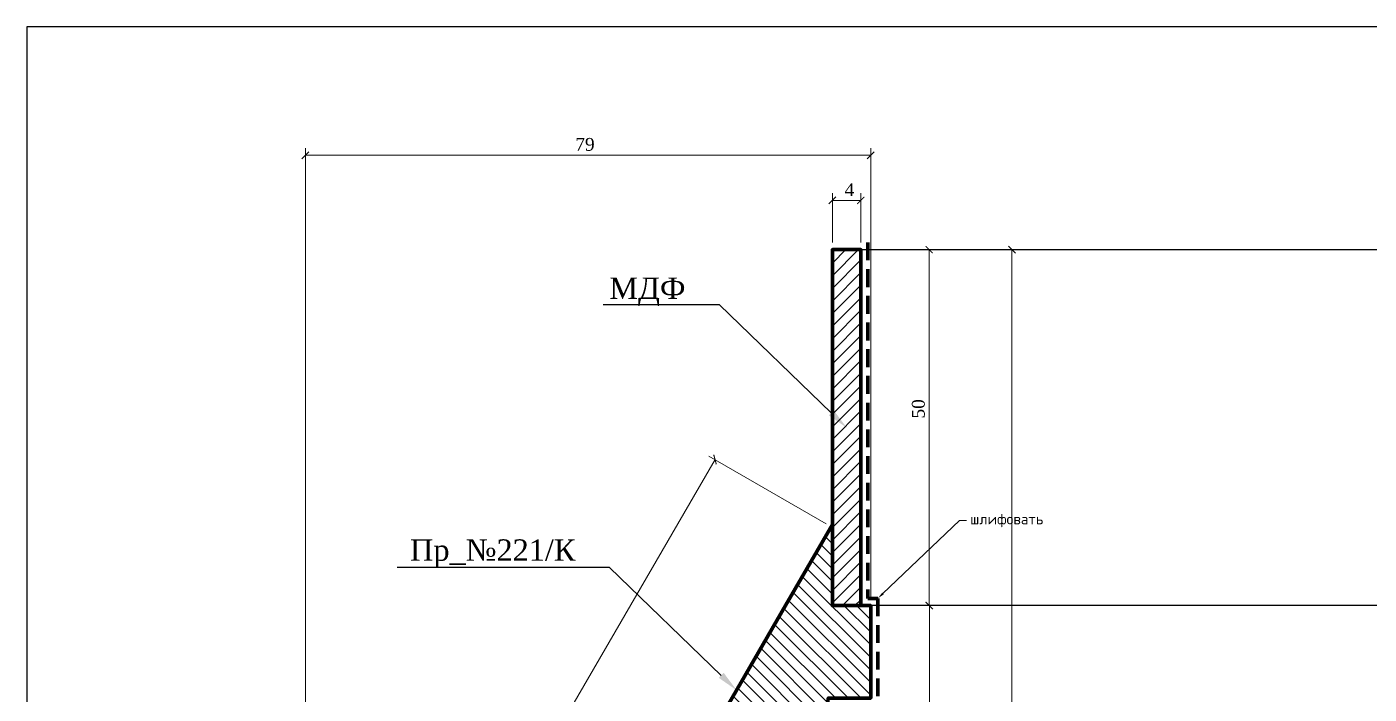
# Model space of a CAD drawing. Header units: millimetres. Extents: x 308848 to 309208, y -90977 to -90737.
# Drawn here: x 308848 to 309036.5, y -90830.4 to -90736.7 of the extents above; entities that cross this region are included whole.
import ezdxf
from ezdxf import colors
from ezdxf.entities.mleader import LeaderData, LeaderLine
from ezdxf.math import Vec2, Vec3

# ---------------------------------------------------------------- set-up
doc = ezdxf.new("R2010")
doc.units = ezdxf.units.MM
doc.header["$MEASUREMENT"] = 0
doc.linetypes.add('HIDDEN', pattern=[0.375, 0.25, -0.125])
doc.layers.add('Outside panel', color=7, linetype='Continuous', lineweight=18, true_color=0x7f5e57)
doc.layers.add('линия 50', color=1, linetype='Continuous', lineweight=140)
doc.layers.add('служебный слой РАЗМЕРЫ', color=7, linetype='Continuous', lineweight=9)
doc.layers.add('размеры в модели', color=7, linetype='Continuous')
doc.styles.get("Standard").update_dxf_attribs({"font": 'times.ttf'})
doc.styles.add('ЕСКД профили текст', font='isocpeur.ttf')
doc.dimstyles.new('M_1', dxfattribs={"dimtxt": 1.8, "dimasz": 1, "dimexe": 1, "dimexo": 1, "dimgap": 0.6, "dimtad": 1, "dimdec": 0, "dimdsep": 46, "dimtxsty": 'Standard', "dimblk": 'ARCHTICK', "dimcen": -5, "dimclrd": 7, "dimclre": 7, "dimclrt": 7, "dimadec": 0, "dimazin": 0, "dimtfac": 1, "dimtdec": 0, "dimtmove": 0, "dimatfit": 3, "dimfxl": 1, "dimtolj": 1, "dimtzin": 0, "dimlwd": 5, "dimlwe": 5, "dimarcsym": 0})

# ---------------------------------------------------------------- blocks, each defined once
blk = doc.blocks.new('_ArchTick')
at = {"color": 0, "linetype": 'ByBlock', "const_width": 0.15}
blk.add_lwpolyline([(-0.5, -0.5), (0.5, 0.5)], dxfattribs=at)
blk = doc.blocks.new('*D24')
at = {"layer": 'Defpoints', "color": 0, "ltscale": 1000, "transparency": 16777216}
for p in [(308966.5, -90754.71), (308966.5, -90817.97), (308887.14, -90867.15)]:
    blk.add_point(p, dxfattribs=at)
at = {"layer": 'размеры в модели', "color": 7, "lineweight": 5, "ltscale": 1000, "transparency": 16777216}
for p, q in [((308887.14, -90866.15), (308887.14, -90753.71)), ((308887.14, -90754.71), (308966.5, -90754.71)), ((308966.5, -90816.97), (308966.5, -90753.71))]:
    blk.add_line(p, q, dxfattribs=at)
at = {"layer": 'размеры в модели', "color": 7, "lineweight": 5, "ltscale": 1000, "transparency": 16777216, "rotation": 180}
blk.add_blockref('_ArchTick', (308887.14, -90754.71), dxfattribs=at)
at = {"layer": 'размеры в модели', "color": 7, "lineweight": 5, "ltscale": 1000, "transparency": 16777216}
blk.add_blockref('_ArchTick', (308966.5, -90754.71), dxfattribs=at)
at = {"layer": 'размеры в модели', "color": 7, "ltscale": 1000, "transparency": 16777216, "insert": (308926.39, -90753.19), "char_height": 1.8, "attachment_point": 5}
blk.add_mtext('\\A1;79', dxfattribs=at)
blk = doc.blocks.new('*D22')
at = {"layer": 'Defpoints', "color": 0, "ltscale": 1000, "transparency": 16777216}
for p in [(308944.65, -90797.46), (308961.12, -90807.01), (308903.16, -90906.98)]:
    blk.add_point(p, dxfattribs=at)
at = {"layer": 'размеры в модели', "color": 7, "lineweight": 5, "ltscale": 1000, "transparency": 16777216}
for p, q in [((308886.68, -90897.42), (308944.65, -90797.46)), ((308960.26, -90806.51), (308943.78, -90796.96)), ((308902.29, -90906.47), (308885.82, -90896.92))]:
    blk.add_line(p, q, dxfattribs=at)
for p, rotation in [((308944.65, -90797.46), 59.89156854025772), ((308886.68, -90897.42), 239.8915685402577)]:
    blk.add_blockref('_ArchTick', p, dxfattribs=dict(at, rotation=rotation))
at = {"layer": 'размеры в модели', "color": 7, "ltscale": 1000, "transparency": 16777216, "insert": (308919.62, -90837.6), "char_height": 1.8, "attachment_point": 5, "rotation": 59.8916}
blk.add_mtext('\\A1;116', dxfattribs=at)
blk = doc.blocks.new('*D15')
at = {"layer": 'Defpoints', "color": 0, "ltscale": 1000, "transparency": 16777216}
for p in [(308965.12, -90767.97), (308900.66, -90945.97), (308986.34, -90945.97)]:
    blk.add_point(p, dxfattribs=at)
at = {"layer": 'размеры в модели', "color": 7, "lineweight": 5, "ltscale": 1000, "transparency": 16777216}
for p, q in [((308966.12, -90767.97), (308987.34, -90767.97)), ((308986.34, -90767.97), (308986.34, -90945.97)), ((308901.66, -90945.97), (308987.34, -90945.97))]:
    blk.add_line(p, q, dxfattribs=at)
for p, rotation in [((308986.34, -90767.97), 90), ((308986.34, -90945.97), 270)]:
    blk.add_blockref('_ArchTick', p, dxfattribs=dict(at, rotation=rotation))
at = {"layer": 'размеры в модели', "color": 7, "ltscale": 1000, "transparency": 16777216, "insert": (308984.83, -90860.77), "char_height": 1.8, "attachment_point": 5, "rotation": 90}
blk.add_mtext('\\A1;178', dxfattribs=at)
blk = doc.blocks.new('*D4')
at = {"layer": 'Defpoints', "color": 0, "ltscale": 1000, "transparency": 16777216}
for p in [(308966.5, -90817.97), (308923.58, -90906.81), (308974.74, -90906.81)]:
    blk.add_point(p, dxfattribs=at)
at = {"layer": 'размеры в модели', "color": 7, "lineweight": 5, "ltscale": 1000, "transparency": 16777216}
for p, q in [((308967.5, -90817.97), (308975.74, -90817.97)), ((308974.74, -90817.97), (308974.74, -90906.81)), ((308924.58, -90906.81), (308975.74, -90906.81))]:
    blk.add_line(p, q, dxfattribs=at)
for p, rotation in [((308974.74, -90817.97), 90), ((308974.74, -90906.81), 270)]:
    blk.add_blockref('_ArchTick', p, dxfattribs=dict(at, rotation=rotation))
at = {"layer": 'размеры в модели', "color": 7, "ltscale": 1000, "transparency": 16777216, "insert": (308973.22, -90864.91), "char_height": 1.8, "attachment_point": 5, "rotation": 90}
blk.add_mtext('\\A1;89', dxfattribs=at)
blk = doc.blocks.new('*D3')
at = {"layer": 'Defpoints', "color": 0, "ltscale": 1000, "transparency": 16777216}
for p in [(308965.12, -90767.97), (308965.12, -90817.97), (308974.72, -90817.97)]:
    blk.add_point(p, dxfattribs=at)
at = {"layer": 'размеры в модели', "color": 7, "lineweight": 5, "ltscale": 1000, "transparency": 16777216}
for p, q in [((308966.12, -90767.97), (308975.72, -90767.97)), ((308974.72, -90767.97), (308974.72, -90817.97)), ((308966.12, -90817.97), (308975.72, -90817.97))]:
    blk.add_line(p, q, dxfattribs=at)
for p, rotation in [((308974.72, -90767.97), 90), ((308974.72, -90817.97), 270)]:
    blk.add_blockref('_ArchTick', p, dxfattribs=dict(at, rotation=rotation))
at = {"layer": 'размеры в модели', "color": 7, "ltscale": 1000, "transparency": 16777216, "insert": (308973.2, -90790.34), "char_height": 1.8, "attachment_point": 5, "rotation": 90}
blk.add_mtext('\\A1;50', dxfattribs=at)
blk = doc.blocks.new('*D2')
at = {"layer": 'Defpoints', "color": 0, "ltscale": 1000, "transparency": 16777216}
for p in [(308965.12, -90761.05), (308961.12, -90767.97), (308965.12, -90767.97)]:
    blk.add_point(p, dxfattribs=at)
at = {"layer": 'размеры в модели', "color": 7, "lineweight": 5, "ltscale": 1000, "transparency": 16777216}
for p, q in [((308961.12, -90766.97), (308961.12, -90760.05)), ((308961.12, -90761.05), (308965.12, -90761.05)), ((308965.12, -90766.97), (308965.12, -90760.05))]:
    blk.add_line(p, q, dxfattribs=at)
at = {"layer": 'размеры в модели', "color": 7, "lineweight": 5, "ltscale": 1000, "transparency": 16777216, "rotation": 180}
blk.add_blockref('_ArchTick', (308961.12, -90761.05), dxfattribs=at)
at = {"layer": 'размеры в модели', "color": 7, "lineweight": 5, "ltscale": 1000, "transparency": 16777216}
blk.add_blockref('_ArchTick', (308965.12, -90761.05), dxfattribs=at)
at = {"layer": 'размеры в модели', "color": 7, "ltscale": 1000, "transparency": 16777216, "insert": (308963.51, -90759.55), "char_height": 1.8, "attachment_point": 5}
blk.add_mtext('\\A1;4', dxfattribs=at)

msp = doc.modelspace()

# ---------------------------------------------------------------- hatches: boundary and pattern name
at = {"layer": 'Outside panel', "ltscale": 1000}
h = msp.add_hatch(dxfattribs=at)
h.set_pattern_fill('ANSI31', color=5, scale=10)
h.set_pattern_definition([(45, (4727.289, -302.0096), (-0.8838834765, 0.8838834765), [])])
h.paths.add_polyline_path([(308965.12, -90767.97), (308961.12, -90767.97), (308961.12, -90817.97), (308965.12, -90817.97)])
h = msp.add_hatch(dxfattribs=at)
h.set_pattern_fill('ANSI31', color=256, scale=10, angle=90)
h.set_pattern_definition([(135, (4727.289, -302.0096), (-0.8838834765, -0.8838834765), [])])
h.paths.add_polyline_path([(308960.54, -90830.98), (308966.5, -90830.98), (308966.5, -90817.97), (308961.12, -90817.97), (308961.12, -90806.57), (308954.54, -90817.97), (308903.16, -90906.98), (308916.5, -90906.98), (308923.58, -90906.98), (308923.58, -90905.77, -0.429311), (308929.58, -90899.98), (308929.58, -90886.98), (308936.54, -90886.98), (308936.54, -90873.98, -0.215343), (308949.04, -90852.48, 0.217324)])

# ---------------------------------------------------------------- linework, layer by layer
at = {"color": 6, "ltscale": 1000}
msp.add_lwpolyline([(308848.04, -90976.67), (309208.04, -90976.67), (309208.04, -90736.67), (308848.04, -90736.67)], close=True, dxfattribs=at)
at = {"color": 7}
msp.add_lwpolyline([(308961.12, -90767.97), (309163.83, -90767.97), (309163.83, -90817.97), (308966.5, -90817.97)], dxfattribs=at)
msp.add_lwpolyline([(308900.66, -90945.97), (309099.98, -90945.97), (309099.98, -90941.97, 0.414214), (309107.98, -90933.97), (309109.98, -90933.97), (309109.98, -90926.98), (309116.48, -90926.98), (309116.48, -90906.98), (309122.91, -90906.98, -0.476445), (309128.91, -90899.98), (309128.91, -90886.98), (309135.87, -90886.98), (309135.87, -90873.98, -0.215343), (309148.36, -90852.48, 0.217324), (309159.87, -90830.98), (309165.83, -90830.98), (309165.83, -90817.97), (308966.5, -90817.97)], format="xyb", dxfattribs=at)
at = {"layer": 'линия 50', "color": 1, "linetype": 'HIDDEN', "ltscale": 10, "true_color": 0xff0909}
msp.add_lwpolyline([(308966.12, -90766.97), (308966.12, -90766.97), (308966.12, -90816.97), (308967.5, -90816.97), (308967.5, -90831.98), (308961.46, -90831.98, -0.209375), (308949.63, -90853.28, 0.215026), (308937.54, -90874.03), (308937.54, -90887.98), (308930.58, -90887.98), (308930.58, -90901.12, 0.62704), (308924.94, -90907.98), (308918.16, -90907.98), (308918.16, -90927.98), (308911.66, -90927.98), (308911.66, -90934.97), (308909.6, -90934.97, -0.350397), (308901.66, -90942.92), (308901.66, -90946.97), (308887.14, -90946.97)], format="xyb", dxfattribs=at)
at = {"layer": 'линия 50', "color": 7}
msp.add_lwpolyline([(308965.12, -90817.97), (308961.12, -90817.97), (308961.12, -90767.97), (308965.12, -90767.97)], close=True, dxfattribs=at)
msp.add_lwpolyline([(308961.12, -90817.97), (308966.5, -90817.97), (308966.5, -90830.98), (308960.54, -90830.98, -0.217324), (308949.04, -90852.48, 0.215343), (308936.54, -90873.98), (308936.54, -90886.98), (308929.58, -90886.98), (308929.58, -90899.98, 0.424695), (308923.58, -90905.68), (308923.58, -90906.98), (308916.5, -90906.98), (308903.16, -90906.98), (308954.54, -90817.97), (308961.12, -90806.57), (308961.12, -90817.97), (308966.5, -90817.97)], format="xyb", dxfattribs=at)

# ---------------------------------------------------------------- dimensions: what is measured, and where the dimension line sits
at = {"layer": 'размеры в модели', "color": 5, "ltscale": 1000}
for base, p1, p2, picture, middle in [((308966.5, -90754.71), (308887.14, -90867.15), (308966.5, -90817.97), '*D24', (308926.39, -90754.71)), ((308965.12, -90761.05), (308961.12, -90767.97), (308965.12, -90767.97), '*D2', (308963.51, -90761.05))]:
    dim = msp.add_linear_dim(base=base, p1=p1, p2=p2, dimstyle='M_1', dxfattribs=at)
    dim.commit()
    dim.dimension.update_dxf_attribs({"geometry": picture, "text_midpoint": middle, "dimtype": 128})
for base, p1, p2, angle, picture, middle, dimtype in [((308986.34, -90945.97), (308965.12, -90767.97), (308900.66, -90945.97), 90, '*D15', (308986.34, -90860.77), 128), ((308974.72, -90817.97), (308965.12, -90767.97), (308965.12, -90817.97), 90, '*D3', (308974.72, -90790.34), 128), ((308944.65, -90797.46), (308903.16, -90906.98), (308961.12, -90807.01), 59.8916, '*D22', (308920.93, -90838.36), 129), ((308974.74, -90906.81), (308966.5, -90817.97), (308923.58, -90906.81), 90, '*D4', (308974.74, -90864.91), 128)]:
    dim = msp.add_linear_dim(base=base, p1=p1, p2=p2, angle=angle, dimstyle='M_1', dxfattribs=at)
    dim.commit()
    dim.dimension.update_dxf_attribs({"geometry": picture, "text_midpoint": middle, "dimtype": dimtype})

# ---------------------------------------------------------------- leaders
at = {"layer": 'размеры в модели', "color": 7, "ltscale": 1000}
ml = msp.add_multileader_mtext('Standard', dxfattribs=at)
ml.set_content('\\A1;МДФ  ', color=7)
ml.set_leader_properties()
ml.build(insert=Vec2(0, 0))
ml.multileader.update_dxf_attribs({"text_right_attachment_type": 6, "dogleg_length": 0.36, "arrow_head_size": 3})
ctx = ml.context
ctx.base_point, ctx.char_height, ctx.arrow_head_size, ctx.landing_gap_size, ctx.plane_origin = Vec3(308930.19, -90773.81), 3, 3, 0.09, Vec3(308944.55, -90795.7)
ctx.right_attachment, ctx.text_align_type = 6, 2
notes = []
notes.append((ctx, [(0, (1, 1, 0), (308945.27, -90775.73), (-1, 0), 4.68, [(0, [(308963.13, -90792.98)], 0, [])])]))
ctx.mtext.insert, ctx.mtext.alignment, ctx.mtext.flow_direction = Vec3(308940.5, -90771.89), 3, 5
ml = msp.add_multileader_mtext('Standard', dxfattribs=at)
ml.set_content('\\A1;Пр_№221/К  ', color=7)
ml.set_leader_properties()
ml.build(insert=Vec2(0, 0))
ml.multileader.update_dxf_attribs({"text_right_attachment_type": 6, "dogleg_length": 0.36, "arrow_head_size": 3})
ctx = ml.context
ctx.base_point, ctx.char_height, ctx.arrow_head_size, ctx.landing_gap_size, ctx.plane_origin = Vec3(308902.37, -90810.65), 3, 3, 0.09, Vec3(308929.1, -90832.59)
ctx.right_attachment, ctx.text_align_type = 6, 2
notes.append((ctx, [(0, (1, 1, 0), (308929.82, -90812.62), (-1, 0), 4.68, [(0, [(308947.68, -90829.86)], 0, [])])]))
ctx.mtext.insert, ctx.mtext.alignment, ctx.mtext.flow_direction = Vec3(308925.05, -90808.67), 3, 5
at = {"layer": 'служебный слой РАЗМЕРЫ'}
ml = msp.add_multileader_mtext('Standard', dxfattribs=at)
ml.set_content('\\A1;шлифовать', color=256, style='ЕСКД профили текст')
ml.set_leader_properties(color=256, linetype='ByLayer', lineweight=-1)
ml.build(insert=Vec2(0, 0))
ml.multileader.update_dxf_attribs({"dogleg_length": 1, "arrow_head_size": 1})
ctx = ml.context
ctx.base_point, ctx.char_height, ctx.arrow_head_size, ctx.landing_gap_size, ctx.plane_origin = Vec3(308979.96, -90806.04), 1.5, 1, 0.5, Vec3(308993.44, -90779.87)
notes.append((ctx, [(1, (1, 1, 0), (308978.96, -90806.04), (1, 0), 1, [(0, [(308967.5, -90816.97)], 0, [])])]))
ctx.mtext.insert, ctx.mtext.flow_direction = Vec3(308980.46, -90805.06), 5
for ctx, leaders in notes:
    for number, flags, end, landing, length, lines in leaders:
        leader = LeaderData()
        leader.index, (leader.has_last_leader_line, leader.has_dogleg_vector, leader.attachment_direction) = number, flags
        leader.last_leader_point, leader.dogleg_vector, leader.dogleg_length = Vec3(end), Vec3(landing), length
        for number, points, colour, breaks in lines:
            line = LeaderLine()
            line.index, line.vertices, line.color, line.breaks = number, Vec3.list(points), colors.encode_raw_color(colour), breaks
            leader.lines.append(line)
        ctx.leaders.append(leader)

doc.saveas('drawing.dxf')
